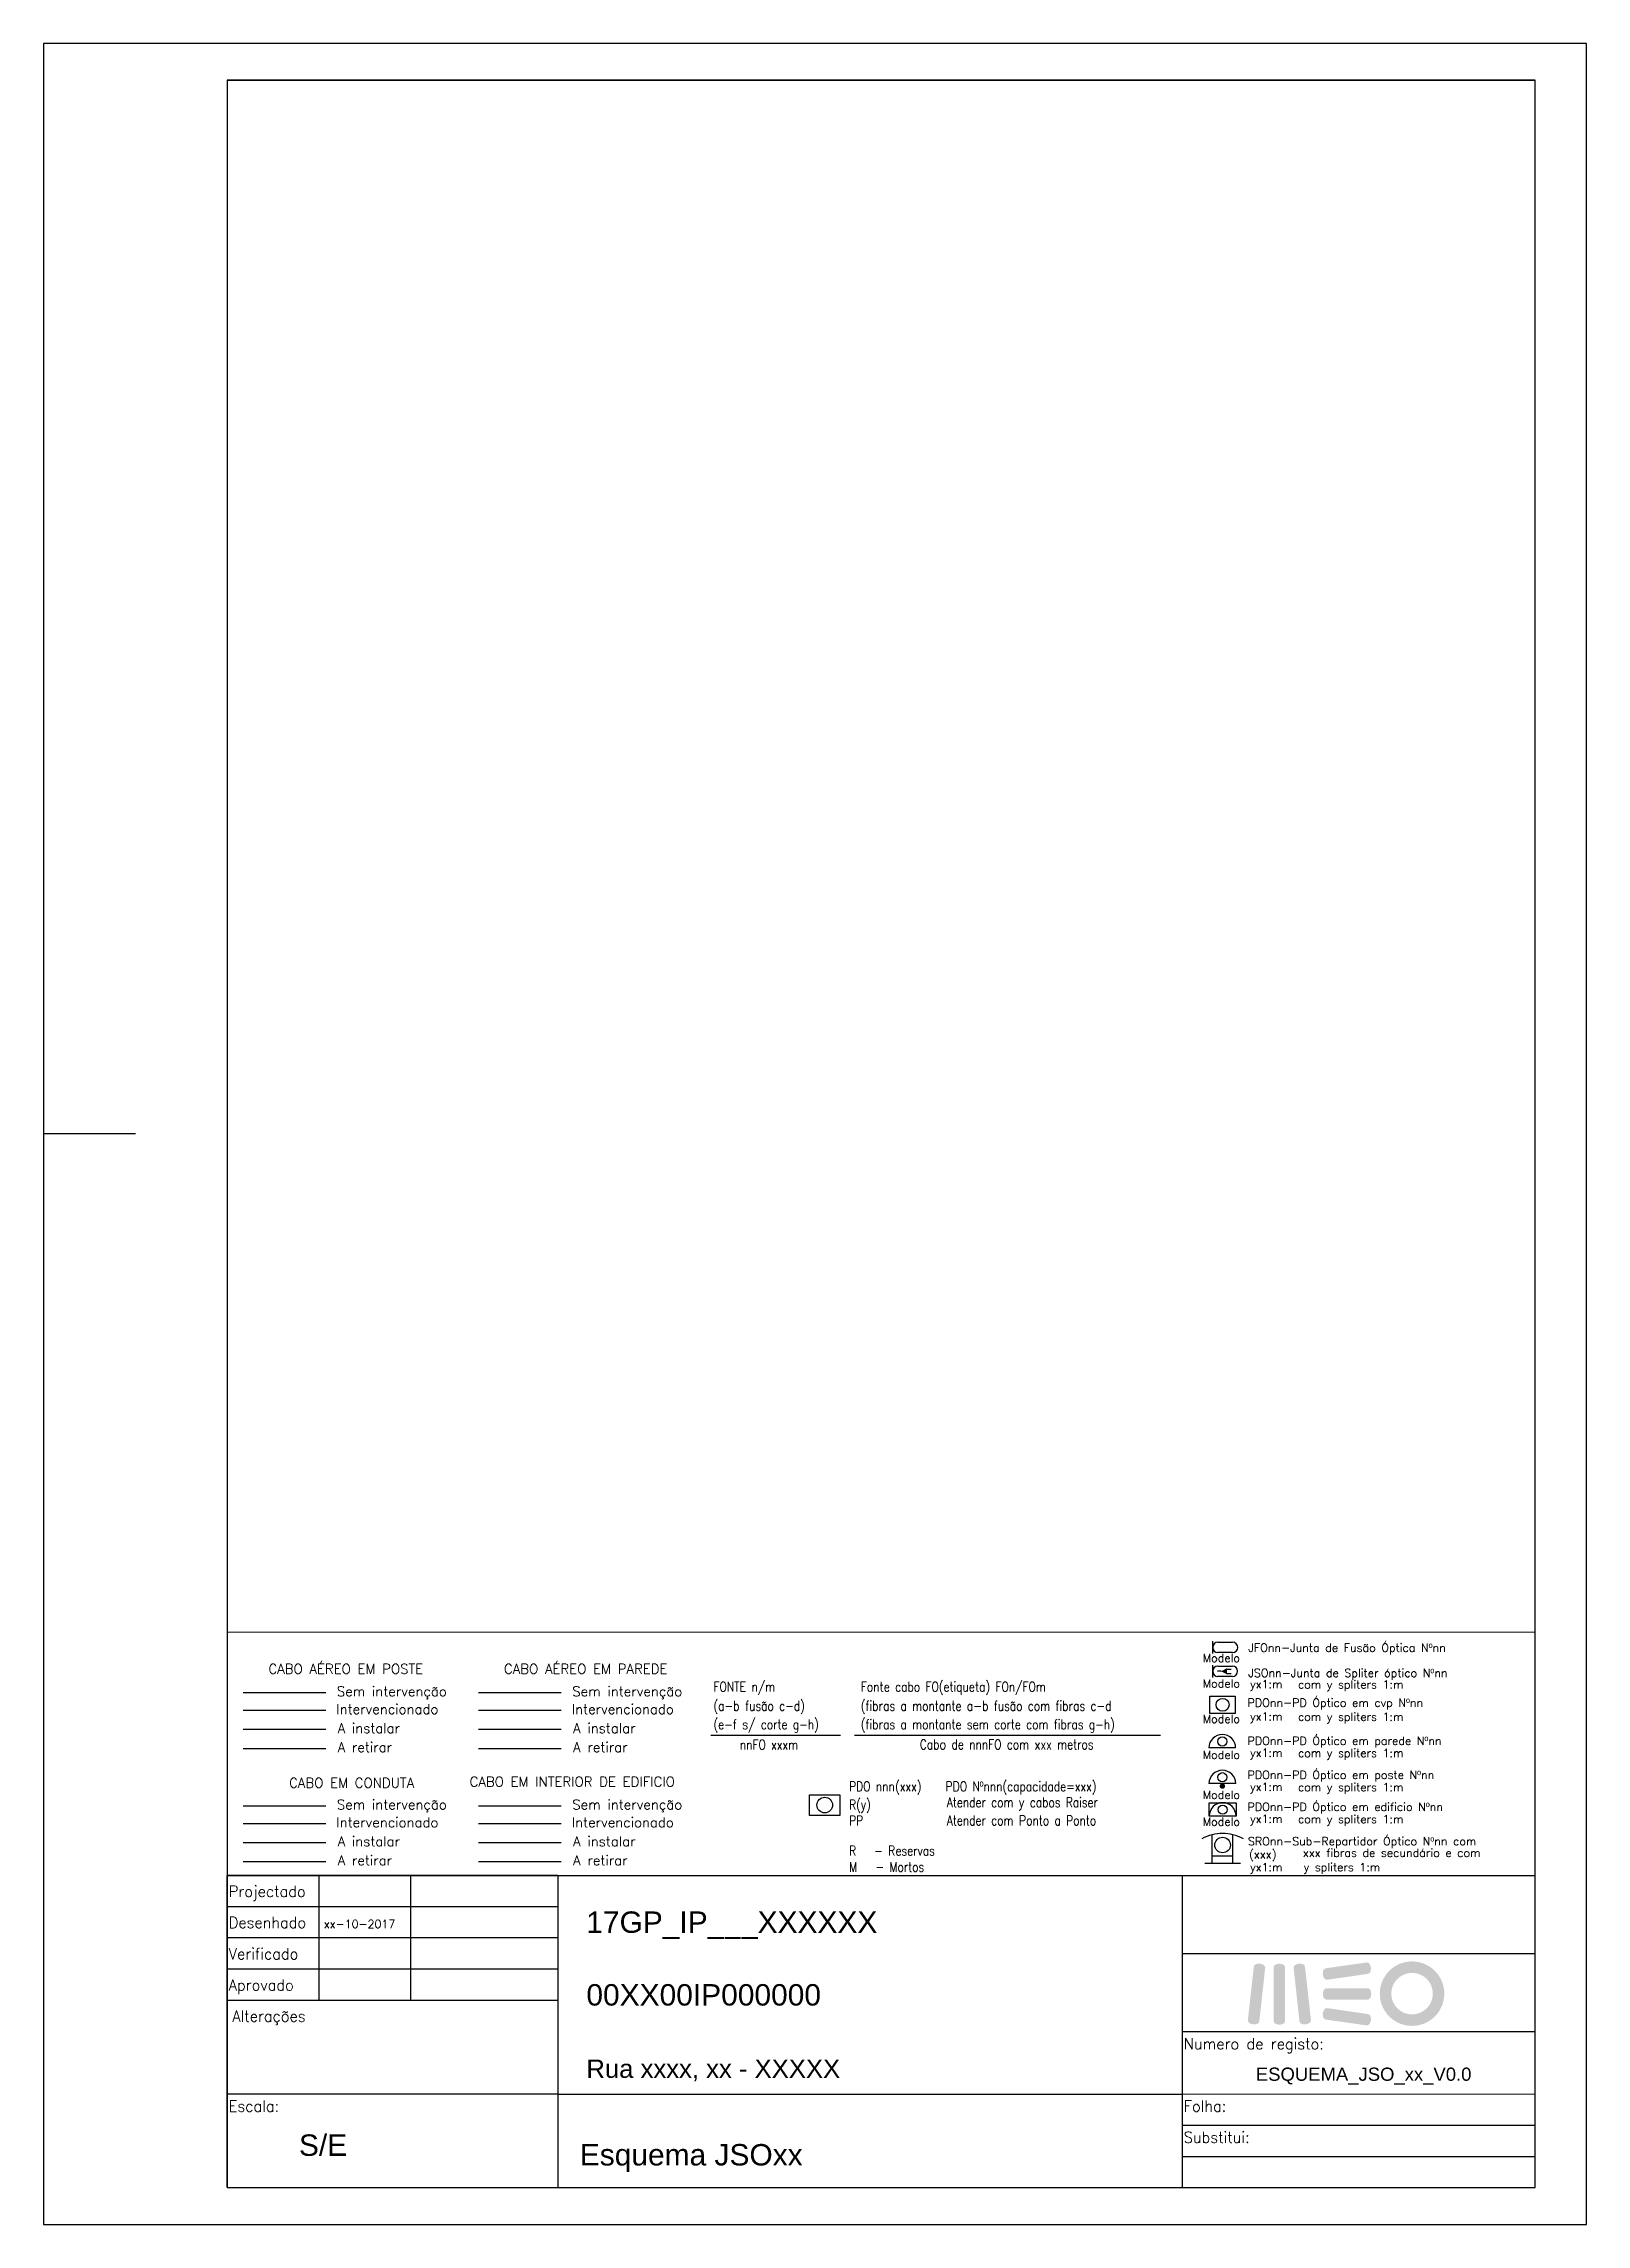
# Paper-space layout 'A4' of a CAD drawing. Header units: millimetres. Extents: x -8 to 202, y -17 to 280.
import ezdxf
from ezdxf.lldxf.tags import DXFTag

# ---------------------------------------------------------------- set-up
doc = ezdxf.new("R2010")
doc.units = ezdxf.units.MM
for name, color, linetype in [('__FOLHA', 7, 'Continuous'), ('_INV', 250, 'Continuous'), ('legenda01', 7, 'Continuous'), ('meo', 7, 'Continuous'), ('ROTULO', 7, 'Continuous')]:
    doc.layers.add(name, color=color, linetype=linetype)
doc.styles.add('ADESK1', font='romans.shx')
doc.styles.add('HELDER5', font='arial.ttf', dxfattribs={"height": 8})
doc.styles.add('ROMANS', font='romans.shx', dxfattribs={"height": 3.5})
tags = doc.linetypes.add('DIVIDE', pattern=[1.25, 0.5, -0.25, 0, -0.25, 0, -0.25]).pattern_tags.tags
tags[14:15] = [DXFTag(74, 4), DXFTag(75, 0), DXFTag(340, '0'), DXFTag(46, 1.0), DXFTag(50, 0.0), DXFTag(44, 0.0), DXFTag(45, 0.0)]
tags[12:13] = [DXFTag(74, 4), DXFTag(75, 0), DXFTag(340, '0'), DXFTag(46, 1.0), DXFTag(50, 0.0), DXFTag(44, 0.0), DXFTag(45, 0.0)]
tags[10:11] = [DXFTag(74, 4), DXFTag(75, 0), DXFTag(340, '0'), DXFTag(46, 1.0), DXFTag(50, 0.0), DXFTag(44, 0.0), DXFTag(45, 0.0)]
tags[8:9] = [DXFTag(74, 4), DXFTag(75, 0), DXFTag(340, '0'), DXFTag(46, 1.0), DXFTag(50, 0.0), DXFTag(44, 0.0), DXFTag(45, 0.0)]
tags[6:7] = [DXFTag(74, 4), DXFTag(75, 0), DXFTag(340, '0'), DXFTag(46, 1.0), DXFTag(50, 0.0), DXFTag(44, 0.0), DXFTag(45, 0.0)]
tags[4:5] = [DXFTag(74, 4), DXFTag(75, 0), DXFTag(340, '0'), DXFTag(46, 1.0), DXFTag(50, 0.0), DXFTag(44, 0.0), DXFTag(45, 0.0)]
tags = doc.linetypes.add('DOT', pattern=[0.25, 0, -0.25]).pattern_tags.tags
tags[6:7] = [DXFTag(74, 4), DXFTag(75, 0), DXFTag(340, '0'), DXFTag(46, 1.0), DXFTag(50, 0.0), DXFTag(44, 0.0), DXFTag(45, 0.0)]
tags[4:5] = [DXFTag(74, 4), DXFTag(75, 0), DXFTag(340, '0'), DXFTag(46, 1.0), DXFTag(50, 0.0), DXFTag(44, 0.0), DXFTag(45, 0.0)]
tags = doc.linetypes.add('FENCELINE1', pattern='A,0.25,-0.1,[133,ltypeshp.shx,S=0.1,R=0,X=-0.1,Y=0],-0.1,1', length=1.45).pattern_tags.tags
tags[16:17] = [DXFTag(74, 4), DXFTag(75, 0), DXFTag(340, '0'), DXFTag(46, 1.0), DXFTag(50, 0.0), DXFTag(44, 0.0), DXFTag(45, 0.0)]
tags[14:15] = [DXFTag(74, 4), DXFTag(75, 0), DXFTag(340, '0'), DXFTag(46, 1.0), DXFTag(50, 0.0), DXFTag(44, 0.0), DXFTag(45, 0.0)]
tags[4:5] = [DXFTag(74, 4), DXFTag(75, 0), DXFTag(340, '0'), DXFTag(46, 1.0), DXFTag(50, 0.0), DXFTag(44, 0.0), DXFTag(45, 0.0)]

# ---------------------------------------------------------------- blocks, each defined once
blk = doc.blocks.new('E_A4_TN')
at = {"layer": 'meo'}
h = blk.add_hatch(color=256, dxfattribs=at)
h.paths.add_polyline_path([(181.88, 31.42, 1), (190.66, 31.42, 1)])
h.paths.add_polyline_path([(189.1, 31.42, -1), (183.44, 31.42, -1)], flags=16)
edge = h.paths.add_edge_path()
edge.add_ellipse((180.19, 34.89), major_axis=(0.085, -0.776), ratio=0.612625, start_angle=0, end_angle=180)
edge.add_line((180.11, 35.67), (174.52, 34.87))
edge.add_ellipse((174.6, 34.09), major_axis=(-0.085, 0.776), ratio=0.612625, start_angle=0, end_angle=180)
edge.add_line((174.69, 33.31), (180.28, 34.12))
edge = h.paths.add_edge_path()
edge.add_ellipse((180.24, 31.38), major_axis=(0, -0.781), ratio=0.612625, start_angle=0, end_angle=180)
edge.add_line((180.24, 32.16), (174.61, 32.16))
edge.add_ellipse((174.61, 31.38), major_axis=(0, 0.781), ratio=0.612625, start_angle=0, end_angle=180)
edge.add_line((174.61, 30.6), (180.24, 30.6))
edge = h.paths.add_edge_path()
edge.add_ellipse((180.19, 27.87), major_axis=(0.085, 0.776), ratio=0.612625, start_angle=180, end_angle=360)
edge.add_line((180.28, 28.64), (174.69, 29.45))
edge.add_ellipse((174.6, 28.67), major_axis=(-0.085, -0.776), ratio=0.612625, start_angle=180, end_angle=360)
edge.add_line((174.52, 27.89), (180.11, 27.09))
edge = h.paths.add_edge_path()
edge.add_ellipse((170.92, 35.03), major_axis=(0.776, 0.085), ratio=0.612625, start_angle=0, end_angle=180)
edge.add_line((170.15, 34.94), (170.95, 27.63))
edge.add_ellipse((171.73, 27.71), major_axis=(0.776, 0.085), ratio=0.612625, start_angle=180, end_angle=360)
edge.add_line((172.51, 27.8), (171.7, 35.11))
edge = h.paths.add_edge_path()
edge.add_ellipse((168.21, 35.02), major_axis=(0.781, 0), ratio=0.612625, start_angle=0, end_angle=180)
edge.add_line((167.43, 35.02), (167.43, 27.67))
edge.add_ellipse((168.21, 27.67), major_axis=(0.781, 0), ratio=0.612625, start_angle=180, end_angle=360)
edge.add_line((168.99, 27.67), (168.99, 35.02))
edge = h.paths.add_edge_path()
edge.add_ellipse((165.5, 35.03), major_axis=(-0.776, 0.085), ratio=0.612625, start_angle=180, end_angle=360)
edge.add_line((164.73, 35.11), (163.92, 27.8))
edge.add_ellipse((164.7, 27.71), major_axis=(-0.776, 0.085), ratio=0.612625, start_angle=0, end_angle=180)
edge.add_line((165.48, 27.63), (166.28, 34.94))
for p, q in [((159.85, 79.29), (161.84, 79.29)), ((161.84, 77.87), (159.85, 77.87)), ((159.83, 76.02), (161.82, 76.03)), ((161.82, 74.61), (159.84, 74.61)), ((59.2, 72.43), (70.46, 72.43)), ((90.82, 66.64), (108.45, 66.64)), ((110.38, 66.64), (152.04, 66.64))]:
    blk.add_line(p, q)
at = {"linetype": 'FENCELINE1', "ltscale": 4}
blk.add_line((27.15, 72.43), (38.41, 72.43), dxfattribs=at)
at = {"color": 5, "linetype": 'FENCELINE1', "ltscale": 4}
blk.add_line((27.15, 70.01), (38.41, 70.01), dxfattribs=at)
at = {"color": 5}
blk.add_line((59.2, 70.01), (70.46, 70.01), dxfattribs=at)
at = {"color": 1, "linetype": 'FENCELINE1', "ltscale": 4}
blk.add_line((27.15, 67.42), (38.41, 67.42), dxfattribs=at)
at = {"color": 1}
blk.add_line((59.2, 67.42), (70.46, 67.42), dxfattribs=at)
at = {"color": 3, "linetype": 'FENCELINE1', "ltscale": 4}
blk.add_line((27.15, 64.83), (38.41, 64.83), dxfattribs=at)
at = {"color": 3}
blk.add_line((59.2, 64.83), (70.46, 64.83), dxfattribs=at)
at = {"color": 0}
for p, q in [((162.26, 64.9), (158.62, 64.9)), ((162.27, 60.02), (158.63, 60.02)), ((158.67, 55.61), (158.67, 57.43)), ((158.67, 57.43), (162.31, 57.43)), ((162.31, 57.43), (162.31, 55.61)), ((162.31, 55.61), (158.67, 55.61))]:
    blk.add_line(p, q, dxfattribs=at)
at = {"linetype": 'DIVIDE', "ltscale": 5}
blk.add_line((27.15, 57.02), (38.41, 57.02), dxfattribs=at)
at = {"linetype": 'DOT', "ltscale": 3}
blk.add_line((59.2, 57.02), (70.46, 57.02), dxfattribs=at)
at = {"color": 5, "linetype": 'DIVIDE', "ltscale": 5}
blk.add_line((27.15, 54.61), (38.41, 54.61), dxfattribs=at)
at = {"color": 5, "linetype": 'DOT', "ltscale": 3}
blk.add_line((59.2, 54.61), (70.46, 54.61), dxfattribs=at)
at = {"color": 1, "linetype": 'DIVIDE', "ltscale": 5}
blk.add_line((27.15, 52.02), (38.41, 52.02), dxfattribs=at)
at = {"color": 1, "linetype": 'DOT', "ltscale": 3}
blk.add_line((59.2, 52.02), (70.46, 52.02), dxfattribs=at)
at = {"color": 0, "linetype": 'Continuous'}
for p, q in [((159.06, 50.18), (159.06, 53.07)), ((161.89, 50.18), (161.89, 53.07)), ((158.05, 49.21), (159.06, 49.21)), ((159.06, 49.21), (159.06, 50.18)), ((159.06, 50.18), (160.48, 50.18)), ((159.06, 49.21), (160.48, 49.21)), ((160.48, 50.18), (161.89, 50.18)), ((160.48, 49.21), (161.89, 49.21)), ((161.89, 49.21), (161.89, 50.18)), ((161.89, 49.21), (162.91, 49.21))]:
    blk.add_line(p, q, dxfattribs=at)
at = {"color": 3, "linetype": 'DIVIDE', "ltscale": 5}
blk.add_line((27.15, 49.43), (38.41, 49.43), dxfattribs=at)
at = {"color": 3, "linetype": 'DOT', "ltscale": 3}
blk.add_line((59.2, 49.43), (70.46, 49.43), dxfattribs=at)
for points in [[(159.14, 77.73), (159.14, 79.43)], [(159.13, 74.46), (159.13, 76.17)], [(160.28, 75.32), (159.8, 75.32)], [(161.06, 75.6), (161.67, 75.6)], [(161.06, 75.01), (161.67, 75.01)], [(25, 5), (203.04, 5), (203.04, 47.5)]]:
    blk.add_lwpolyline(points)
blk.add_lwpolyline([(160.28, 75.32, 0, 0.874, 0), (161.1, 75.32, 0.874, 0.874, 0)], format="xyseb")
for points in [[(162.19, 71.94), (162.2, 69.58), (158.76, 69.58), (158.76, 71.93)], [(108.38, 58.52), (108.38, 55.69), (104.26, 55.68), (104.25, 58.51)]]:
    blk.add_lwpolyline(points, close=True)
blk.add_lwpolyline([(160.27, 59.69, 0.364, 0.364, 1), (160.64, 59.69, 0.364, 0.364, 1)], format="xyseb", close=True)
for centre, radius in [((160.48, 70.76), 0.879), ((160.44, 65.77), 0.628), ((160.45, 60.89), 0.628), ((106.32, 57.1), 1.06), ((160.49, 56.48), 0.628), ((160.48, 51.66), 1.06)]:
    blk.add_circle(centre, radius)
for centre, start, end in [((159.85, 78.58), 89.9578, 269.9578), ((161.84, 78.58), 269.9578, 89.9578), ((159.84, 75.32), 90.1229, 270.1229), ((161.82, 75.32), 270.1229, 90.1229)]:
    blk.add_arc(centre, 0.708, start, end)
at = {"color": 0}
for centre in [(160.44, 64.9), (160.45, 60.02), (160.49, 55.61)]:
    blk.add_arc(centre, 1.82, 0, 180, dxfattribs=at)
at = {"color": 0, "linetype": 'Continuous'}
for start, end in [(104.3629, 119.7541), (90, 104.3625), (75.6375, 90), (60.2459, 75.6371)]:
    blk.add_arc((160.48, 47.55), 5.7, start, end, dxfattribs=at)
at = {"layer": '__FOLHA', "ltscale": 2}
blk.add_line((12.5, 148.5), (0, 148.5), dxfattribs=at)
blk.add_lwpolyline([(0, 0), (210, 0), (210, 297), (0, 297)], close=True, dxfattribs=at)
at = {"layer": '__FOLHA', "color": 253, "ltscale": 10}
blk.add_lwpolyline([(203.04, 5), (203.04, 292), (25, 292), (25, 5), (203.04, 5)], close=True, dxfattribs=at)
at = {"layer": 'legenda01', "color": 254}
blk.add_lwpolyline([(25, 5), (25, 47.5), (203.04, 47.5)], dxfattribs=at)
at = {"layer": 'legenda01'}
for points in [[(70, 47.5), (25, 47.5)], [(37.5, 30.5), (37.5, 47.5)], [(50, 30.5), (50, 47.5)], [(70, 47.5), (70, 5)], [(155, 47.5), (155, 5)], [(70, 43.25), (25, 43.25)], [(70, 39), (25, 39)], [(155, 36.88), (203.04, 36.88)], [(70, 34.75), (25, 34.75)], [(70, 30.5), (25, 30.5)], [(155, 26.25), (203.04, 26.25)], [(70, 17.75), (25, 17.75)], [(70, 17.75), (155, 17.75)], [(155, 17.75), (203.04, 17.76)], [(155, 13.5), (203.04, 13.5)], [(155, 9.25), (203.04, 9.25)]]:
    blk.add_lwpolyline(points, dxfattribs=at)
at = {"style": 'ADESK1'}
for s, height, p in [('Modelo', 1.106, (157.78, 76.58)), ('JFOnn-Junta de Fusão Óptica Nºnn', 1.1059, (163.98, 77.98)), ('CABO AÉREO EM POSTE', 1.3281, (30.6, 74.99)), ('CABO AÉREO EM PAREDE', 1.3281, (62.66, 74.99)), ('JSOnn-Junta de Spliter óptico Nºnn', 1.1059, (163.98, 74.54)), ('Sem intervenção', 1.3281, (39.91, 71.92)), ('Sem intervenção', 1.3281, (71.96, 71.92)), ('Modelo', 1.106, (157.78, 73.11)), ('PDOnn-PD Óptico em cvp Nºnn', 1.1059, (163.88, 70.49)), ('yx1:m', 1.106, (164.23, 73.01)), ('com y spliters 1:m', 1.1059, (170.74, 72.97)), ('Intervencionado', 1.3281, (39.84, 69.5)), ('Intervencionado', 1.3281, (71.89, 69.5)), ('Modelo', 1.106, (157.78, 68.28)), ('yx1:m', 1.106, (164.23, 68.62)), ('com y spliters 1:m', 1.1059, (170.74, 68.58)), ('A instalar', 1.328, (40.03, 66.91)), ('A retirar', 1.328, (40.03, 64.32)), ('A instalar', 1.328, (72.08, 66.91)), ('A retirar', 1.328, (72.08, 64.32)), ('PDOnn-PD Óptico em parede Nºnn', 1.1059, (163.88, 65.3)), ('Modelo', 1.106, (157.78, 63.4)), ('yx1:m', 1.106, (164.23, 63.68)), ('com y spliters 1:m', 1.1059, (170.74, 63.64)), ('CABO EM CONDUTA', 1.3281, (33.41, 59.47)), ('CABO EM INTERIOR DE EDIFICIO', 1.3281, (57.98, 59.62)), ('PDOnn-PD Óptico em poste Nºnn', 1.1059, (163.88, 60.66)), ('yx1:m', 1.106, (164.23, 59.03)), ('com y spliters 1:m', 1.1059, (170.74, 58.99)), ('Sem intervenção', 1.3281, (39.91, 56.51)), ('Sem intervenção', 1.3281, (71.96, 56.51)), ('Modelo', 1.106, (157.78, 57.95)), ('PDOnn-PD Óptico em edificio Nºnn', 1.1059, (163.88, 56.31)), ('Intervencionado', 1.3281, (39.84, 54.09)), ('Intervencionado', 1.3281, (71.89, 54.09)), ('Modelo', 1.106, (157.78, 54.29)), ('yx1:m', 1.106, (164.23, 54.68)), ('com y spliters 1:m', 1.1059, (170.74, 54.64)), ('A instalar', 1.328, (40.03, 51.5)), ('A instalar', 1.328, (72.08, 51.5)), ('SROnn-Sub-Repartidor Óptico Nºnn com', 1.1059, (163.93, 51.62)), ('(xxx) ', 1.106, (164.08, 49.84)), ('xxx fibras de secundário e com', 1.1059, (171.42, 50.05)), ('A retirar', 1.328, (40.03, 48.91)), ('A retirar', 1.328, (72.08, 48.91)), ('yx1:m', 1.106, (164.23, 48.09)), ('y spliters 1:m', 1.1059, (171.52, 48.09))]:
    blk.add_text(s, height=height, dxfattribs=at).set_placement(p)
for s, height, style, width, p in [('FONTE n/m', 1.328, 'ADESK1', 0.8, (91.19, 72.55)), ('(a-b fusão c-d)', 1.3281, 'ADESK1', 0.8, (91.19, 69.95)), ('Fonte cabo FO(etiqueta) FOn/FOm', 1.3281, 'ADESK1', 0.8, (111.25, 72.55)), ('(fibras a montante a-b fusão com fibras c-d', 1.3281, 'ADESK1', 0.8, (111.25, 69.95)), ('(e-f s/ corte g-h)', 1.3281, 'ADESK1', 0.8, (91.19, 67.43)), ('(fibras a montante sem corte com fibras g-h)', 1.3281, 'ADESK1', 0.8, (111.25, 67.43)), ('nnFO xxxm', 1.328, 'ADESK1', 0.8, (94.75, 64.66)), ('Cabo de nnnFO com xxx metros', 1.3281, 'ADESK1', 0.8, (119.28, 64.69)), ('PDO nnn(xxx)', 1.3281, 'ADESK1', 0.8, (109.65, 58.98)), ('PDO Nºnnn(capacidade=xxx)', 1.3281, 'ADESK1', 0.8, (122.78, 58.98)), ('R(y)', 1.328, 'ADESK1', 0.8, (109.65, 56.5)), ('Atender com y cabos Raiser', 1.3281, 'ADESK1', 0.8, (122.93, 56.82)), ('PP', 1.328, 'ADESK1', 0.8, (109.65, 54.33)), ('Atender com Ponto a Ponto', 1.3281, 'ADESK1', 0.8, (122.93, 54.34)), ('R   - Reservas', 1.3281, 'ADESK1', 0.8, (109.65, 50.23)), ('M   - Mortos', 1.3281, 'ADESK1', 0.8, (109.65, 48.02)), ('Projectado', 1.53, 'ROMANS', 0.95, (25.2, 44.59)), ('Desenhado', 1.53, 'ROMANS', 0.95, (25.2, 40.34)), ('Verificado', 1.53, 'ROMANS', 0.95, (25.2, 36.09)), ('Aprovado', 1.53, 'ROMANS', 0.95, (25.2, 31.84)), ('Alterações', 1.53, 'ROMANS', 0.95, (25.68, 27.59)), ('Numero de registo:', 1.53, 'ROMANS', 0.95, (155.2, 23.84)), ('Escala:', 1.53, 'ROMANS', 0.95, (25.2, 15.34)), ('Folha:', 1.53, 'ROMANS', 0.95, (155.2, 15.34)), ('Substitui:', 1.53, 'ROMANS', 0.95, (155.2, 11.09))]:
    blk.add_text(s, height=height, dxfattribs=dict(style=style, width=width)).set_placement(p)
at = {"layer": 'ROTULO'}
for tag, p, height, style in [('PROJECTO', (73.87, 39.71), 2.92, 'HELDER5'), ('DATA', (38.16, 40.36), 1.1, 'ROMANS'), ('ZONA', (73.88, 29.8), 2.92, 'HELDER5'), ('NOMEZONA', (73.88, 19.95), 2.92, 'HELDER5'), ('REGISTO', (165.02, 19.56), 1.8, 'HELDER5'), ('FOLHA', (175.87, 14.34), 2.33, 'HELDER5'), ('ESCALA', (34.75, 9.34), 2.92, 'HELDER5'), ('TIPOOBJECTO', (72.98, 8.02), 2.92, 'HELDER5')]:
    blk.add_attdef(tag, p, '', height=height, dxfattribs=dict(at, style=style))

psp = doc.layouts.new('A4')

# ---------------------------------------------------------------- block references
ref = psp.add_blockref('E_A4_TN', (-8.22, -17.09))
ref.add_attrib('TIPOOBJECTO', 'Esquema JSOxx', (64.76, -9.07), dxfattribs={"layer": 'ROTULO', "height": 2.916, "style": 'HELDER5'})
ref.add_attrib('PROJECTO', '17GP_IP___XXXXXX', (65.64, 22.61), dxfattribs={"layer": 'ROTULO', "height": 2.916, "style": 'HELDER5'})
ref.add_attrib('ZONA', '00XX00IP000000', (65.66, 12.71), dxfattribs={"layer": 'ROTULO', "height": 2.916, "style": 'HELDER5'})
ref.add_attrib('ESCALA', 'S/E', (26.53, -7.76), dxfattribs={"layer": 'ROTULO', "height": 2.916, "style": 'HELDER5'})
ref.add_attrib('NOMEZONA', 'Rua xxxx, xx - XXXXX', (65.66, 2.86), dxfattribs={"layer": 'ROTULO', "height": 2.5, "style": 'HELDER5'})
ref.add_attrib('REGISTO', 'ESQUEMA_JSO_xx_V0.0', (156.79, 2.46), dxfattribs={"layer": 'ROTULO', "height": 1.8, "style": 'HELDER5'})
ref.add_attrib('DATA', 'xx-10-2017', (29.93, 23.27), dxfattribs={"layer": 'ROTULO', "height": 1.1, "style": 'ROMANS'})

# ---------------------------------------------------------------- viewports
at = {"layer": '_INV'}
psp.add_viewport(center=(105.8, 169.24), size=(178.04, 211.327), view_center_point=(620363.07, 4169829.76), view_height=154.874, dxfattribs=at)

doc.saveas('drawing.dxf')
